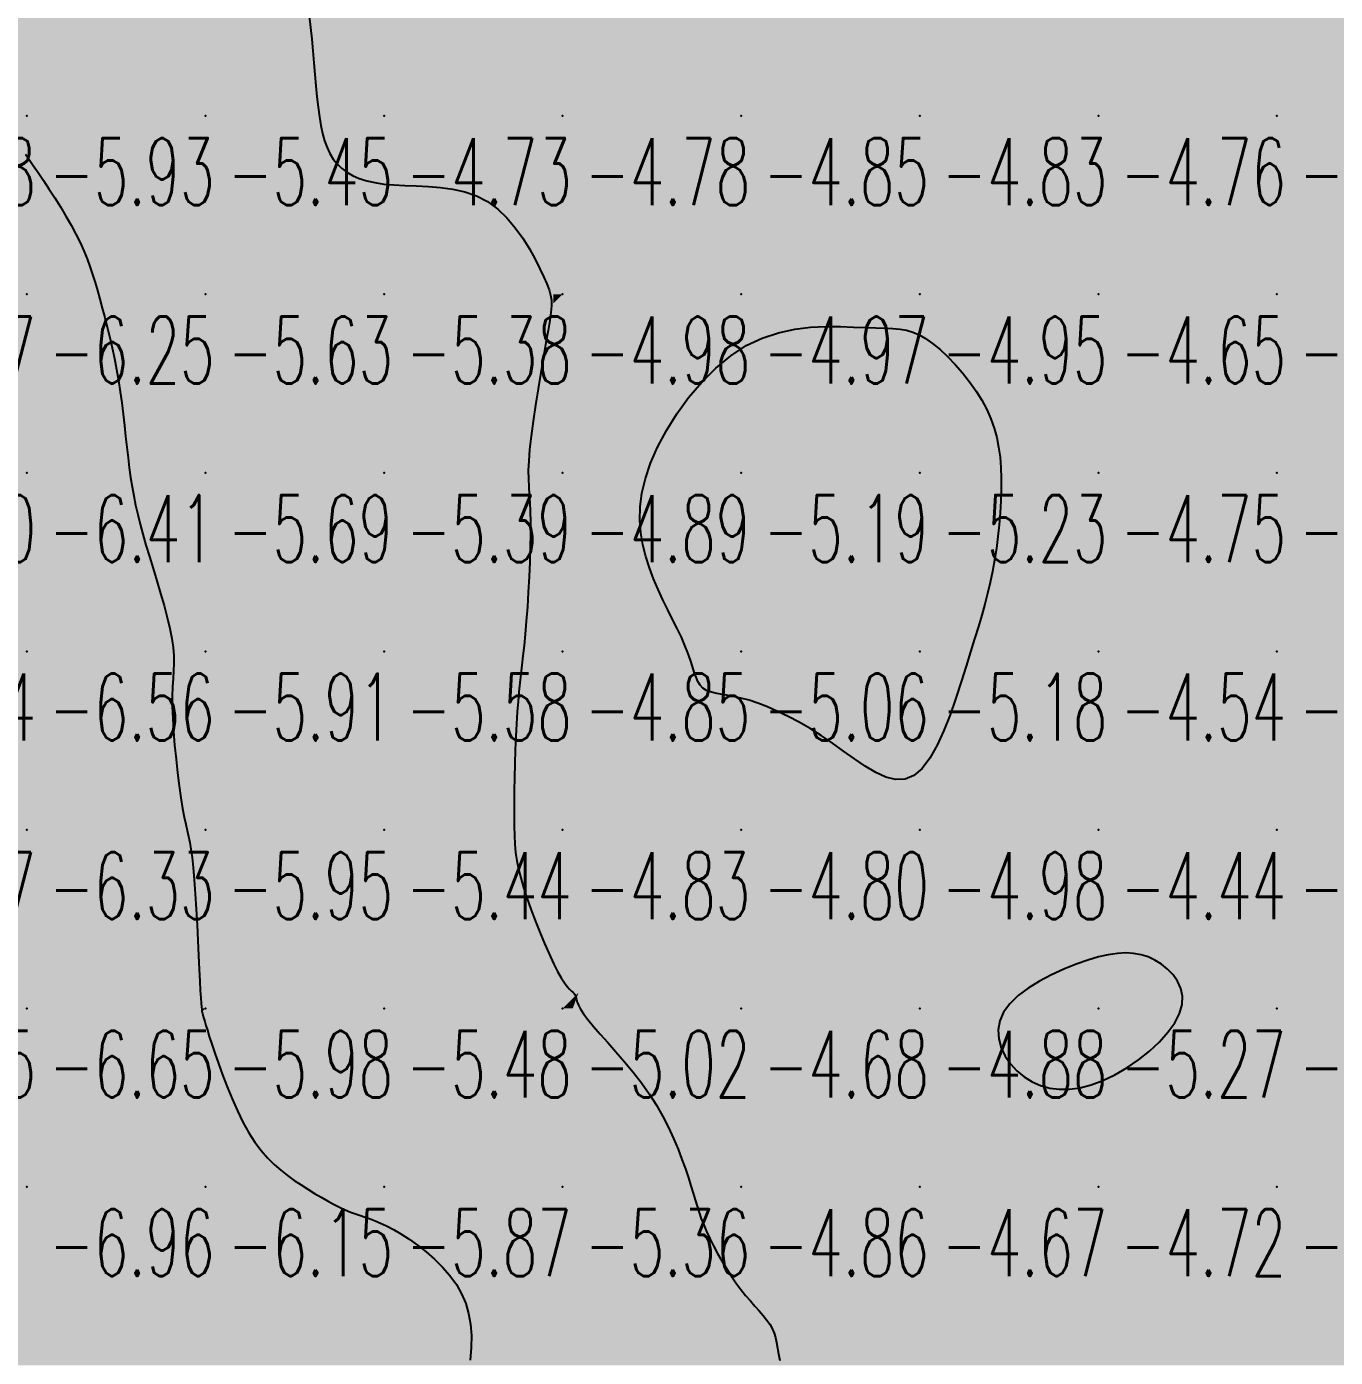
# Model space of a CAD drawing. Header units: millimetres. Extents: x 88261 to 90953, y 390274 to 392322.
# Drawn here: x 90020.2 to 90093.5, y 391637.7 to 391712.2 of the extents above; entities that cross this region are included whole.
import ezdxf
from ezdxf.enums import TextEntityAlignment as Align

# ---------------------------------------------------------------- set-up
doc = ezdxf.new("R2010")
doc.units = ezdxf.units.MM
doc.header["$LTSCALE"] = 25
for name, color, linetype in [('CN_03_00', 7, 'Continuous'), ('CN_04_00', 242, 'Continuous'), ('COTEAlt', 7, 'Continuous'), ('TN_COLORIAGE', 7, 'Continuous')]:
    doc.layers.add(name, color=color, linetype=linetype)
doc.styles.add('Simplex 1.0', font='Simplex.shx', dxfattribs={"width": 0.99, "height": 2.5})
doc.styles.get("Standard").update_dxf_attribs({"font": 'times.ttf'})

# ---------------------------------------------------------------- blocks, each defined once
blk = doc.blocks.new('COTE')
at = {"color": 0}
blk.add_point((0, 0), dxfattribs=at)
at = {"layer": 'COTEAlt'}
blk.add_attdef('ALT', text='', height=3.75, dxfattribs=at).set_placement((1.25, -1.25), align=Align.TOP_LEFT)

msp = doc.modelspace()

# ---------------------------------------------------------------- linework, layer by layer
at = {"layer": 'CN_03_00', "elevation": -6, "flags": 128}
msp.add_lwpolyline([(90020.162, 391705.094), (90020.37, 391704.796), (90020.608, 391704.451), (90020.878, 391704.055), (90021.173, 391703.616), (90021.484, 391703.143), (90021.804, 391702.646), (90022.123, 391702.134), (90022.434, 391701.618), (90022.727, 391701.107), (90022.994, 391700.61), (90023.23, 391700.135), (90023.436, 391699.678), (90023.617, 391699.233), (90023.779, 391698.794), (90023.926, 391698.354), (90024.064, 391697.907), (90024.196, 391697.447), (90024.329, 391696.968), (90024.465, 391696.465), (90024.605, 391695.939), (90024.744, 391695.392), (90024.883, 391694.825), (90025.017, 391694.242), (90025.145, 391693.645), (90025.264, 391693.034), (90025.374, 391692.414), (90025.471, 391691.785), (90025.557, 391691.153), (90025.635, 391690.522), (90025.707, 391689.895), (90025.775, 391689.277), (90025.842, 391688.672), (90025.91, 391688.086), (90025.981, 391687.521), (90026.057, 391686.981), (90026.14, 391686.458), (90026.233, 391685.944), (90026.338, 391685.43), (90026.457, 391684.907), (90026.591, 391684.365), (90026.743, 391683.797), (90026.916, 391683.193), (90027.108, 391682.548), (90027.315, 391681.872), (90027.527, 391681.18), (90027.735, 391680.484), (90027.932, 391679.8), (90028.109, 391679.141), (90028.257, 391678.522), (90028.368, 391677.955), (90028.436, 391677.45), (90028.468, 391676.993), (90028.472, 391676.563), (90028.458, 391676.142), (90028.433, 391675.71), (90028.408, 391675.246), (90028.39, 391674.733), (90028.39, 391674.149), (90028.413, 391673.484), (90028.458, 391672.754), (90028.521, 391671.985), (90028.598, 391671.202), (90028.686, 391670.431), (90028.779, 391669.697), (90028.875, 391669.024), (90028.969, 391668.439), (90029.058, 391667.957), (90029.142, 391667.556), (90029.221, 391667.206), (90029.295, 391666.876), (90029.366, 391666.534), (90029.433, 391666.149), (90029.497, 391665.691), (90029.557, 391665.129), (90029.616, 391664.442), (90029.672, 391663.654), (90029.725, 391662.801), (90029.774, 391661.916), (90029.82, 391661.036), (90029.862, 391660.194), (90029.899, 391659.425), (90029.932, 391658.765), (90029.96, 391658.239), (90029.983, 391657.836), (90030.004, 391657.538), (90030.022, 391657.326), (90030.038, 391657.18), (90030.053, 391657.081), (90030.068, 391657.01), (90030.084, 391656.948), (90030.102, 391656.877), (90030.125, 391656.785), (90030.158, 391656.663), (90030.205, 391656.5), (90030.268, 391656.287), (90030.353, 391656.013), (90030.463, 391655.668), (90030.602, 391655.242), (90030.774, 391654.73), (90030.975, 391654.147), (90031.205, 391653.512), (90031.46, 391652.847), (90031.737, 391652.17), (90032.034, 391651.501), (90032.349, 391650.861), (90032.678, 391650.27), (90033.019, 391649.742), (90033.37, 391649.275), (90033.73, 391648.862), (90034.097, 391648.495), (90034.469, 391648.168), (90034.845, 391647.872), (90035.223, 391647.602), (90035.601, 391647.348), (90035.978, 391647.107), (90036.352, 391646.877), (90036.719, 391646.66), (90037.078, 391646.458), (90037.425, 391646.273), (90037.759, 391646.105), (90038.078, 391645.957), (90038.377, 391645.829), (90038.658, 391645.722), (90038.926, 391645.628), (90039.191, 391645.539), (90039.462, 391645.446), (90039.746, 391645.339), (90040.053, 391645.209), (90040.391, 391645.049), (90040.769, 391644.848), (90041.192, 391644.6), (90041.649, 391644.307), (90042.126, 391643.971), (90042.609, 391643.596), (90043.081, 391643.185), (90043.53, 391642.743), (90043.941, 391642.271), (90044.298, 391641.775), (90044.591, 391641.255), (90044.819, 391640.711), (90044.985, 391640.14), (90045.09, 391639.54), (90045.137, 391638.908), (90045.129, 391638.243), (90045.068, 391637.541)], dxfattribs=at)
at = {"layer": 'CN_04_00', "elevation": -5, "flags": 128}
msp.add_lwpolyline([(90036.063, 391712.833), (90036.132, 391712.195), (90036.196, 391711.539), (90036.255, 391710.874), (90036.313, 391710.207), (90036.37, 391709.55), (90036.429, 391708.91), (90036.49, 391708.297), (90036.556, 391707.72), (90036.629, 391707.186), (90036.711, 391706.695), (90036.807, 391706.245), (90036.92, 391705.835), (90037.054, 391705.461), (90037.213, 391705.123), (90037.399, 391704.818), (90037.617, 391704.544), (90037.87, 391704.299), (90038.16, 391704.084), (90038.49, 391703.896), (90038.861, 391703.736), (90039.276, 391703.604), (90039.736, 391703.498), (90040.244, 391703.418), (90040.802, 391703.364), (90041.409, 391703.332), (90042.055, 391703.309), (90042.728, 391703.278), (90043.414, 391703.223), (90044.102, 391703.127), (90044.778, 391702.974), (90045.43, 391702.748), (90046.044, 391702.433), (90046.611, 391702.018), (90047.129, 391701.521), (90047.596, 391700.967), (90048.015, 391700.381), (90048.384, 391699.788), (90048.703, 391699.211), (90048.974, 391698.675), (90049.195, 391698.206), (90049.367, 391697.818), (90049.494, 391697.491), (90049.576, 391697.198), (90049.618, 391696.909), (90049.622, 391696.596), (90049.591, 391696.229), (90049.527, 391695.78), (90049.434, 391695.22), (90049.315, 391694.531), (90049.177, 391693.734), (90049.028, 391692.864), (90048.877, 391691.952), (90048.73, 391691.032), (90048.595, 391690.137), (90048.482, 391689.298), (90048.397, 391688.549), (90048.347, 391687.913), (90048.326, 391687.372), (90048.329, 391686.895), (90048.348, 391686.456), (90048.376, 391686.026), (90048.408, 391685.575), (90048.435, 391685.075), (90048.452, 391684.498), (90048.453, 391683.825), (90048.439, 391683.069), (90048.411, 391682.257), (90048.373, 391681.413), (90048.326, 391680.561), (90048.272, 391679.726), (90048.213, 391678.933), (90048.152, 391678.205), (90048.09, 391677.56), (90048.029, 391676.985), (90047.969, 391676.46), (90047.91, 391675.962), (90047.854, 391675.472), (90047.8, 391674.97), (90047.751, 391674.433), (90047.705, 391673.842), (90047.664, 391673.183), (90047.628, 391672.467), (90047.597, 391671.714), (90047.572, 391670.942), (90047.551, 391670.17), (90047.537, 391669.416), (90047.528, 391668.701), (90047.526, 391668.042), (90047.53, 391667.452), (90047.544, 391666.92), (90047.572, 391666.431), (90047.618, 391665.965), (90047.685, 391665.508), (90047.778, 391665.042), (90047.901, 391664.551), (90048.057, 391664.016), (90048.249, 391663.429), (90048.47, 391662.802), (90048.712, 391662.155), (90048.968, 391661.507), (90049.23, 391660.879), (90049.488, 391660.29), (90049.737, 391659.759), (90049.967, 391659.306), (90050.171, 391658.946), (90050.351, 391658.67), (90050.505, 391658.464), (90050.636, 391658.314), (90050.745, 391658.208), (90050.831, 391658.13), (90050.896, 391658.068), (90050.941, 391658.008), (90050.969, 391657.937), (90050.99, 391657.848), (90051.016, 391657.735), (90051.061, 391657.593), (90051.135, 391657.415), (90051.251, 391657.195), (90051.423, 391656.928), (90051.661, 391656.607), (90051.973, 391656.229), (90052.35, 391655.798), (90052.776, 391655.32), (90053.234, 391654.801), (90053.711, 391654.248), (90054.191, 391653.667), (90054.658, 391653.064), (90055.097, 391652.445), (90055.496, 391651.816), (90055.855, 391651.185), (90056.175, 391650.559), (90056.46, 391649.944), (90056.711, 391649.349), (90056.931, 391648.781), (90057.123, 391648.246), (90057.289, 391647.751), (90057.432, 391647.302), (90057.557, 391646.892), (90057.672, 391646.511), (90057.782, 391646.152), (90057.894, 391645.803), (90058.015, 391645.457), (90058.15, 391645.104), (90058.306, 391644.735), (90058.489, 391644.344), (90058.695, 391643.934), (90058.922, 391643.514), (90059.165, 391643.09), (90059.421, 391642.67), (90059.686, 391642.259), (90059.956, 391641.867), (90060.228, 391641.499), (90060.498, 391641.161), (90060.763, 391640.85), (90061.016, 391640.562), (90061.256, 391640.292), (90061.476, 391640.036), (90061.673, 391639.788), (90061.844, 391639.545), (90061.983, 391639.302), (90062.088, 391639.053), (90062.168, 391638.793), (90062.23, 391638.516), (90062.284, 391638.213), (90062.339, 391637.88), (90062.404, 391637.509)], dxfattribs=at)
for points in [[(90057.955, 391675.338), (90057.828, 391675.543), (90057.719, 391675.789), (90057.618, 391676.074), (90057.516, 391676.396), (90057.401, 391676.754), (90057.266, 391677.147), (90057.101, 391677.572), (90056.899, 391678.029), (90056.665, 391678.514), (90056.409, 391679.027), (90056.14, 391679.564), (90055.866, 391680.125), (90055.597, 391680.707), (90055.34, 391681.307), (90055.106, 391681.924), (90054.902, 391682.558), (90054.739, 391683.21), (90054.627, 391683.886), (90054.576, 391684.59), (90054.594, 391685.327), (90054.693, 391686.101), (90054.882, 391686.916), (90055.171, 391687.777), (90055.566, 391688.684), (90056.061, 391689.617), (90056.644, 391690.55), (90057.306, 391691.46), (90058.036, 391692.321), (90058.824, 391693.109), (90059.66, 391693.798), (90060.532, 391694.365), (90061.43, 391694.791), (90062.34, 391695.09), (90063.247, 391695.283), (90064.136, 391695.39), (90064.992, 391695.432), (90065.8, 391695.429), (90066.546, 391695.402), (90067.215, 391695.372), (90067.796, 391695.353), (90068.301, 391695.341), (90068.744, 391695.323), (90069.141, 391695.289), (90069.508, 391695.228), (90069.859, 391695.127), (90070.21, 391694.977), (90070.577, 391694.766), (90070.97, 391694.486), (90071.384, 391694.143), (90071.808, 391693.747), (90072.232, 391693.307), (90072.646, 391692.833), (90073.04, 391692.334), (90073.404, 391691.821), (90073.727, 391691.302), (90074.001, 391690.785), (90074.229, 391690.267), (90074.413, 391689.746), (90074.557, 391689.217), (90074.666, 391688.676), (90074.742, 391688.12), (90074.79, 391687.543), (90074.812, 391686.943), (90074.813, 391686.316), (90074.794, 391685.668), (90074.755, 391685.006), (90074.699, 391684.335), (90074.626, 391683.664), (90074.538, 391682.997), (90074.436, 391682.342), (90074.32, 391681.706), (90074.192, 391681.091), (90074.05, 391680.488), (90073.893, 391679.885), (90073.721, 391679.268), (90073.531, 391678.623), (90073.321, 391677.939), (90073.092, 391677.203), (90072.841, 391676.4), (90072.567, 391675.527), (90072.268, 391674.612), (90071.945, 391673.691), (90071.595, 391672.801), (90071.219, 391671.978), (90070.814, 391671.259), (90070.38, 391670.68), (90069.915, 391670.277), (90069.421, 391670.076), (90068.898, 391670.058), (90068.35, 391670.192), (90067.781, 391670.449), (90067.194, 391670.798), (90066.592, 391671.209), (90065.978, 391671.652), (90065.356, 391672.097), (90064.73, 391672.518), (90064.104, 391672.909), (90063.485, 391673.267), (90062.878, 391673.591), (90062.289, 391673.878), (90061.723, 391674.127), (90061.188, 391674.335), (90060.687, 391674.501), (90060.227, 391674.625), (90059.807, 391674.716), (90059.427, 391674.784), (90059.087, 391674.841), (90058.785, 391674.897), (90058.522, 391674.964), (90058.296, 391675.053), (90058.108, 391675.175), (90057.955, 391675.338)], [(90076.538, 391653.125), (90077.015, 391652.916), (90077.524, 391652.777), (90078.063, 391652.708), (90078.632, 391652.714), (90079.228, 391652.796), (90079.85, 391652.957), (90080.497, 391653.198), (90081.165, 391653.52), (90081.835, 391653.912), (90082.488, 391654.36), (90083.105, 391654.85), (90083.665, 391655.369), (90084.147, 391655.902), (90084.532, 391656.436), (90084.8, 391656.958), (90084.937, 391657.455), (90084.953, 391657.923), (90084.863, 391658.358), (90084.685, 391658.758), (90084.435, 391659.119), (90084.129, 391659.439), (90083.783, 391659.714), (90083.413, 391659.941), (90083.032, 391660.119), (90082.638, 391660.246), (90082.225, 391660.322), (90081.785, 391660.347), (90081.315, 391660.322), (90080.806, 391660.246), (90080.254, 391660.12), (90079.651, 391659.942), (90078.998, 391659.715), (90078.314, 391659.441), (90077.623, 391659.124), (90076.951, 391658.767), (90076.322, 391658.375), (90075.761, 391657.952), (90075.293, 391657.501), (90074.943, 391657.026), (90074.729, 391656.532), (90074.645, 391656.029), (90074.676, 391655.526), (90074.809, 391655.036), (90075.031, 391654.567), (90075.328, 391654.132), (90075.687, 391653.739), (90076.094, 391653.401), (90076.538, 391653.125)]]:
    msp.add_lwpolyline(points, close=True, dxfattribs=at)
at = {"layer": 'TN_COLORIAGE', "color": 141}
for points in [[(90018.67, 391707.239, -5.682), (90015.68, 391712.671, -5.682), (90020.249, 391707.239, -5.682), (90020.249, 391717.239, -5.682)], [(90020.249, 391717.239, -5.326), (90020.249, 391707.239, -5.326), (90030.249, 391717.239, -5.326)], [(90020.249, 391707.239, -5.326), (90030.249, 391707.239, -5.326), (90030.249, 391717.239, -5.326)], [(90030.249, 391707.239, -5), (90036.139, 391713.13, -5), (90030.249, 391717.239, -5), (90035.336, 391717.239, -5)], [(90036.139, 391713.13, -5.452), (90036.489, 391707.239, -5.452), (90030.249, 391707.239, -5.452)], [(90018.67, 391707.239, -5.929), (90019.293, 391706.284, -5.929), (90020.249, 391707.239, -5.929)], [(90020.249, 391705.017, -5.929), (90019.293, 391706.284, -5.929), (90020.249, 391707.239, -5.929)], [(90020.249, 391705.017, -5.452), (90023.361, 391700.351, -5.452), (90020.249, 391707.239, -5.452), (90030.249, 391707.239, -5.452)], [(90024.276, 391697.239, -5.452), (90023.361, 391700.351, -5.452), (90030.249, 391697.239, -5.452), (90030.249, 391707.239, -5.452)], [(90030.249, 391697.239, -5), (90037.241, 391704.231, -5), (90030.249, 391707.239, -5), (90036.489, 391707.239, -5)], [(90030.249, 391697.239, -5), (90037.241, 391704.231, -5), (90040.249, 391697.239, -5), (90040.249, 391703.097, -5)], [(90040.249, 391703.097, -5.385), (90046.574, 391703.565, -5.385), (90040.249, 391697.239, -5.385)], [(90046.574, 391703.565, -5.385), (90049.719, 391697.239, -5.385), (90040.249, 391697.239, -5.385)], [(90024.276, 391697.239, -5.632), (90025.51, 391692.501, -5.632), (90030.249, 391697.239, -5.632)], [(90025.924, 391687.239, -5.632), (90025.51, 391692.501, -5.632), (90030.249, 391687.239, -5.632), (90030.249, 391697.239, -5.632)], [(90030.249, 391697.239, -5.385), (90030.249, 391687.239, -5.385), (90040.249, 391697.239, -5.385)], [(90030.249, 391687.239, -5.385), (90040.249, 391687.239, -5.385), (90040.249, 391697.239, -5.385)], [(90040.249, 391687.239, -5), (90049.72, 391696.711, -5), (90040.249, 391697.239, -5), (90049.719, 391697.239, -5)], [(90048.007, 391687.239, -5.386), (90049.72, 391696.711, -5.386), (90040.249, 391687.239, -5.386)], [(90054, 391687.239, -5.186), (90060.249, 391695.94, -5.186), (90060.249, 391687.239, -5.186)], [(90068.198, 391695.188, -5.186), (90060.249, 391695.94, -5.186), (90060.249, 391687.239, -5.186)], [(90070.249, 391687.239, -5), (90070.249, 391695.537, -5), (90060.249, 391687.239, -5), (90068.198, 391695.188, -5)], [(90074.268, 391691.259, -5.233), (90070.249, 391695.537, -5.233), (90070.249, 391687.239, -5.233)], [(90074.268, 391691.259, -5.233), (90075.039, 391687.239, -5.233), (90070.249, 391687.239, -5.233)], [(90025.924, 391687.239, -5.689), (90026.679, 391683.67, -5.689), (90030.249, 391687.239, -5.689)], [(90028.854, 391677.239, -5.689), (90026.679, 391683.67, -5.689), (90030.249, 391677.239, -5.689), (90030.249, 391687.239, -5.689)], [(90030.249, 391687.239, -5.386), (90030.249, 391677.239, -5.386), (90040.249, 391687.239, -5.386)], [(90030.249, 391677.239, -5.386), (90040.249, 391677.239, -5.386), (90040.249, 391687.239, -5.386)], [(90040.249, 391677.239, -5), (90048.637, 391685.628, -5), (90040.249, 391687.239, -5), (90048.007, 391687.239, -5)], [(90054.776, 391681.767, -5.186), (90054, 391687.239, -5.186), (90060.249, 391687.239, -5.186)], [(90060.249, 391687.239, -5), (90054.776, 391681.767, -5), (90060.249, 391677.239, -5), (90057.528, 391677.239, -5)], [(90060.249, 391687.239, -5.233), (90060.249, 391677.239, -5.233), (90070.249, 391687.239, -5.233)], [(90060.249, 391677.239, -5.233), (90070.249, 391677.239, -5.233), (90070.249, 391687.239, -5.233)], [(90070.249, 391687.239, -5), (90075.039, 391687.239, -5), (90070.249, 391677.239, -5), (90074.448, 391681.439, -5)], [(90048.155, 391677.239, -5.58), (90048.637, 391685.628, -5.58), (90040.249, 391677.239, -5.58)], [(90073.087, 391677.239, -5.184), (90074.448, 391681.439, -5.184), (90070.249, 391677.239, -5.184)], [(90028.114, 391675.104, -5.909), (90028.854, 391677.239, -5.909), (90030.249, 391677.239, -5.909)], [(90029.029, 391667.239, -5.909), (90028.114, 391675.104, -5.909), (90030.249, 391667.239, -5.909), (90030.249, 391677.239, -5.909)], [(90030.249, 391667.239, -5.58), (90040.249, 391667.239, -5.58), (90040.249, 391677.239, -5.58)], [(90030.249, 391677.239, -5.58), (90030.249, 391667.239, -5.58), (90040.249, 391677.239, -5.58)], [(90040.249, 391677.239, -5), (90048.155, 391677.239, -5), (90040.249, 391667.239, -5), (90047.653, 391674.644, -5)], [(90057.718, 391674.708, -5.057), (90057.528, 391677.239, -5.057), (90060.249, 391677.239, -5.057)], [(90060.249, 391674.975, -5.057), (90057.718, 391674.708, -5.057), (90060.249, 391677.239, -5.057)], [(90070.249, 391677.239, -5), (90065.41, 391672.401, -5), (90060.249, 391677.239, -5), (90060.249, 391674.975, -5)], [(90065.41, 391672.401, -5.184), (90070.249, 391668.005, -5.184), (90070.249, 391677.239, -5.184)], [(90073.087, 391677.239, -5.184), (90070.249, 391668.005, -5.184), (90070.249, 391677.239, -5.184)], [(90047.461, 391667.239, -5.438), (90047.653, 391674.644, -5.438), (90040.249, 391667.239, -5.438)], [(90029.029, 391667.239, -5.954), (90029.583, 391666.573, -5.954), (90030.249, 391667.239, -5.954)], [(90029.985, 391657.239, -5.954), (90029.583, 391666.573, -5.954), (90030.249, 391657.239, -5.954), (90030.249, 391667.239, -5.954)], [(90030.249, 391657.239, -5.438), (90040.249, 391657.239, -5.438), (90040.249, 391667.239, -5.438)], [(90030.249, 391667.239, -5.438), (90030.249, 391657.239, -5.438), (90040.249, 391667.239, -5.438)], [(90040.249, 391657.239, -5), (90047.658, 391664.649, -5), (90040.249, 391667.239, -5), (90047.461, 391667.239, -5)], [(90040.249, 391657.239, -5), (90047.658, 391664.649, -5), (90050.249, 391657.239, -5), (90050.249, 391658.263, -5)], [(90080.249, 391660.483, -5.269), (90073.421, 391657.239, -5.269), (90080.249, 391657.239, -5.269)], [(90083.491, 391660.481, -5.269), (90080.249, 391660.483, -5.269), (90080.249, 391657.239, -5.269)], [(90083.491, 391660.481, -5.269), (90086.266, 391657.239, -5.269), (90080.249, 391657.239, -5.269)], [(90051.146, 391658.136, -5.019), (90050.249, 391658.263, -5.019), (90050.249, 391657.239, -5.019)], [(90050.815, 391657.239, -5.019), (90051.146, 391658.136, -5.019), (90050.249, 391657.239, -5.019)], [(90029.985, 391657.239, -5.982), (90030.068, 391657.058, -5.982), (90030.249, 391657.239, -5.982)], [(90030.249, 391656.213, -5.982), (90030.068, 391657.058, -5.982), (90030.249, 391657.239, -5.982)], [(90030.249, 391656.213, -5.484), (90032.551, 391649.542, -5.484), (90030.249, 391657.239, -5.484), (90040.249, 391657.239, -5.484)], [(90035.614, 391647.239, -5.484), (90032.551, 391649.542, -5.484), (90040.249, 391647.239, -5.484), (90040.249, 391657.239, -5.484)], [(90040.249, 391657.239, -5.019), (90040.249, 391647.239, -5.019), (90050.249, 391657.239, -5.019)], [(90040.249, 391647.239, -5.019), (90050.249, 391647.239, -5.019), (90050.249, 391657.239, -5.019)], [(90050.249, 391647.239, -5), (90055.557, 391652.547, -5), (90050.249, 391657.239, -5), (90050.815, 391657.239, -5)], [(90075.723, 391652.714, -5.269), (90073.421, 391657.239, -5.269), (90080.249, 391657.239, -5.269)], [(90075.723, 391652.714, -5.269), (90080.249, 391652.309, -5.269), (90080.249, 391657.239, -5.269)], [(90080.249, 391652.309, -5.269), (90086.266, 391657.239, -5.269), (90080.249, 391657.239, -5.269)], [(90055.557, 391652.547, -5.364), (90057.541, 391647.239, -5.364), (90050.249, 391647.239, -5.364)], [(90035.614, 391647.239, -5.867), (90038.6, 391645.591, -5.867), (90040.249, 391647.239, -5.867)], [(90040.249, 391645.372, -5.867), (90038.6, 391645.591, -5.867), (90040.249, 391647.239, -5.867)], [(90040.249, 391645.372, -5.364), (90045.018, 391642.009, -5.364), (90040.249, 391647.239, -5.364), (90050.249, 391647.239, -5.364)], [(90045.469, 391637.239, -5.364), (90045.018, 391642.009, -5.364), (90050.249, 391637.239, -5.364), (90050.249, 391647.239, -5.364)], [(90050.249, 391637.239, -5), (90058.012, 391645.003, -5), (90050.249, 391647.239, -5), (90057.541, 391647.239, -5)], [(90050.249, 391637.239, -5), (90058.012, 391645.003, -5), (90060.249, 391637.239, -5), (90060.249, 391641.16, -5)], [(90062.362, 391639.353, -5.087), (90060.249, 391641.16, -5.087), (90060.249, 391637.239, -5.087)], [(90062.199, 391637.239, -5.087), (90062.362, 391639.353, -5.087), (90060.249, 391637.239, -5.087)]]:
    msp.add_solid(points, dxfattribs=at)
at = {"layer": 'TN_COLORIAGE', "color": 131}
for points in [[(90036.489, 391707.239, -4.685), (90036.139, 391713.13, -4.685), (90040.249, 391707.239, -4.685), (90040.249, 391717.239, -4.685)], [(90040.249, 391717.239, -4.945), (90040.249, 391707.239, -4.945), (90050.249, 391717.239, -4.945)], [(90040.249, 391707.239, -4.945), (90050.249, 391707.239, -4.945), (90050.249, 391717.239, -4.945)], [(90050.249, 391717.239, -4.855), (90050.249, 391707.239, -4.855), (90060.249, 391717.239, -4.855)], [(90050.249, 391707.239, -4.855), (90060.249, 391707.239, -4.855), (90060.249, 391717.239, -4.855)], [(90060.249, 391717.239, -4.815), (90060.249, 391707.239, -4.815), (90070.249, 391717.239, -4.815)], [(90060.249, 391707.239, -4.815), (90070.249, 391707.239, -4.815), (90070.249, 391717.239, -4.815)], [(90070.249, 391717.239, -4.865), (90070.249, 391707.239, -4.865), (90080.249, 391717.239, -4.865)], [(90070.249, 391707.239, -4.865), (90080.249, 391707.239, -4.865), (90080.249, 391717.239, -4.865)], [(90080.249, 391717.239, -4.784), (90080.249, 391707.239, -4.784), (90090.249, 391717.239, -4.784)], [(90080.249, 391707.239, -4.784), (90090.249, 391707.239, -4.784), (90090.249, 391717.239, -4.784)], [(90090.249, 391717.239, -4), (90097.079, 391717.239, -4), (90090.249, 391707.239, -4), (90095.231, 391712.222, -4)], [(90095.231, 391712.222, -4.361), (90099.86, 391707.239, -4.361), (90090.249, 391707.239, -4.361)], [(90036.489, 391707.239, -4.728), (90037.241, 391704.231, -4.728), (90040.249, 391707.239, -4.728)], [(90040.249, 391703.097, -4.728), (90037.241, 391704.231, -4.728), (90040.249, 391707.239, -4.728)], [(90046.574, 391703.565, -4.728), (90040.249, 391703.097, -4.728), (90050.249, 391707.239, -4.728), (90040.249, 391707.239, -4.728)], [(90049.719, 391697.239, -4.777), (90046.574, 391703.565, -4.777), (90050.249, 391697.239, -4.777), (90050.249, 391707.239, -4.777)], [(90050.249, 391707.239, -4.849), (90050.249, 391697.239, -4.849), (90060.249, 391707.239, -4.849)], [(90050.249, 391697.239, -4.849), (90060.249, 391697.239, -4.849), (90060.249, 391707.239, -4.849)], [(90060.249, 391707.239, -4.826), (90060.249, 391697.239, -4.826), (90070.249, 391707.239, -4.826)], [(90060.249, 391697.239, -4.826), (90070.249, 391697.239, -4.826), (90070.249, 391707.239, -4.826)], [(90070.249, 391707.239, -4.759), (90070.249, 391697.239, -4.759), (90080.249, 391707.239, -4.759)], [(90070.249, 391697.239, -4.759), (90080.249, 391697.239, -4.759), (90080.249, 391707.239, -4.759)], [(90080.249, 391707.239, -4.361), (90080.249, 391697.239, -4.361), (90090.249, 391707.239, -4.361)], [(90080.249, 391697.239, -4.361), (90090.249, 391697.239, -4.361), (90090.249, 391707.239, -4.361)], [(90090.249, 391707.239, -4), (90099.86, 391707.239, -4), (90090.249, 391697.239, -4), (90099.853, 391706.844, -4)], [(90090.249, 391697.239, -4), (90099.853, 391706.844, -4), (90100.249, 391697.239, -4), (90100.249, 391705.409, -4)], [(90049.72, 391696.711, -4.889), (90048.007, 391687.239, -4.889), (90050.249, 391697.239, -4.889), (90050.249, 391687.239, -4.889)], [(90049.719, 391697.239, -4.978), (90049.72, 391696.711, -4.978), (90050.249, 391697.239, -4.978)], [(90050.249, 391697.239, -4.972), (90050.249, 391687.239, -4.972), (90060.249, 391697.239, -4.972)], [(90060.249, 391695.94, -4.889), (90054, 391687.239, -4.889), (90060.249, 391697.239, -4.889), (90050.249, 391687.239, -4.889)], [(90060.249, 391695.94, -4.952), (90068.198, 391695.188, -4.952), (90060.249, 391697.239, -4.952), (90070.249, 391697.239, -4.952)], [(90068.198, 391695.188, -4.952), (90070.249, 391695.537, -4.952), (90070.249, 391697.239, -4.952)], [(90070.249, 391695.537, -4.653), (90074.268, 391691.259, -4.653), (90070.249, 391697.239, -4.653), (90080.249, 391697.239, -4.653)], [(90075.039, 391687.239, -4.653), (90074.268, 391691.259, -4.653), (90080.249, 391687.239, -4.653), (90080.249, 391697.239, -4.653)], [(90080.249, 391697.239, -4.355), (90080.249, 391687.239, -4.355), (90090.249, 391697.239, -4.355)], [(90080.249, 391687.239, -4.355), (90090.249, 391687.239, -4.355), (90090.249, 391697.239, -4.355)], [(90090.249, 391697.239, -4.065), (90090.249, 391687.239, -4.065), (90100.249, 391697.239, -4.065)], [(90090.249, 391687.239, -4.065), (90100.249, 391687.239, -4.065), (90100.249, 391697.239, -4.065)], [(90048.007, 391687.239, -4.889), (90048.637, 391685.628, -4.889), (90050.249, 391687.239, -4.889)], [(90048.637, 391685.628, -4.846), (90048.155, 391677.239, -4.846), (90050.249, 391687.239, -4.846), (90050.249, 391677.239, -4.846)], [(90054, 391687.239, -4.846), (90054.776, 391681.767, -4.846), (90050.249, 391687.239, -4.846), (90050.249, 391677.239, -4.846)], [(90074.448, 391681.439, -4.536), (90073.087, 391677.239, -4.536), (90080.249, 391687.239, -4.536), (90080.249, 391677.239, -4.536)], [(90074.448, 391681.439, -4.746), (90075.039, 391687.239, -4.746), (90080.249, 391687.239, -4.746)], [(90080.249, 391687.239, -4.428), (90080.249, 391677.239, -4.428), (90090.249, 391687.239, -4.428)], [(90080.249, 391677.239, -4.428), (90090.249, 391677.239, -4.428), (90090.249, 391687.239, -4.428)], [(90090.249, 391677.239, -4.046), (90100.249, 391677.239, -4.046), (90100.249, 391687.239, -4.046)], [(90090.249, 391687.239, -4.046), (90090.249, 391677.239, -4.046), (90100.249, 391687.239, -4.046)], [(90057.528, 391677.239, -4.846), (90054.776, 391681.767, -4.846), (90050.249, 391677.239, -4.846)], [(90047.653, 391674.644, -4.831), (90047.461, 391667.239, -4.831), (90050.249, 391677.239, -4.831), (90050.249, 391667.239, -4.831)], [(90047.653, 391674.644, -4.846), (90048.155, 391677.239, -4.846), (90050.249, 391677.239, -4.846)], [(90057.528, 391677.239, -4.831), (90057.718, 391674.708, -4.831), (90050.249, 391677.239, -4.831), (90050.249, 391667.239, -4.831)], [(90070.249, 391667.239, -4.536), (90080.249, 391667.239, -4.536), (90080.249, 391677.239, -4.536)], [(90070.249, 391668.005, -4.536), (90073.087, 391677.239, -4.536), (90070.249, 391667.239, -4.536), (90080.249, 391677.239, -4.536)], [(90080.249, 391667.239, -4.338), (90090.249, 391667.239, -4.338), (90090.249, 391677.239, -4.338)], [(90080.249, 391677.239, -4.338), (90080.249, 391667.239, -4.338), (90090.249, 391677.239, -4.338)], [(90090.249, 391667.239, -4.145), (90100.249, 391667.239, -4.145), (90100.249, 391677.239, -4.145)], [(90090.249, 391677.239, -4.145), (90090.249, 391667.239, -4.145), (90100.249, 391677.239, -4.145)], [(90057.718, 391674.708, -4.804), (90060.249, 391674.975, -4.804), (90050.249, 391667.239, -4.804), (90060.249, 391667.239, -4.804)], [(90060.249, 391674.975, -4.804), (90065.41, 391672.401, -4.804), (90060.249, 391667.239, -4.804)], [(90070.249, 391668.005, -4.804), (90065.41, 391672.401, -4.804), (90070.249, 391667.239, -4.804), (90060.249, 391667.239, -4.804)], [(90047.461, 391667.239, -4.831), (90047.658, 391664.649, -4.831), (90050.249, 391667.239, -4.831)], [(90050.249, 391658.263, -4.831), (90047.658, 391664.649, -4.831), (90050.249, 391667.239, -4.831)], [(90050.249, 391658.263, -4.804), (90051.146, 391658.136, -4.804), (90050.249, 391667.239, -4.804), (90060.249, 391667.239, -4.804)], [(90051.146, 391658.136, -4.678), (90050.815, 391657.239, -4.678), (90060.249, 391667.239, -4.678), (90060.249, 391657.239, -4.678)], [(90060.249, 391657.239, -4.985), (90070.249, 391657.239, -4.985), (90070.249, 391667.239, -4.985)], [(90060.249, 391667.239, -4.985), (90060.249, 391657.239, -4.985), (90070.249, 391667.239, -4.985)], [(90073.421, 391657.239, -4.44), (90080.249, 391660.483, -4.44), (90070.249, 391657.239, -4.44), (90080.249, 391667.239, -4.44)], [(90070.249, 391667.239, -4.44), (90070.249, 391657.239, -4.44), (90080.249, 391667.239, -4.44)], [(90080.249, 391660.483, -4.44), (90083.491, 391660.481, -4.44), (90080.249, 391667.239, -4.44), (90090.249, 391667.239, -4.44)], [(90086.266, 391657.239, -4.44), (90083.491, 391660.481, -4.44), (90090.249, 391657.239, -4.44), (90090.249, 391667.239, -4.44)], [(90090.249, 391667.239, -4.205), (90090.249, 391657.239, -4.205), (90100.249, 391667.239, -4.205)], [(90090.249, 391657.239, -4.205), (90100.249, 391657.239, -4.205), (90100.249, 391667.239, -4.205)], [(90050.815, 391657.239, -4.678), (90055.557, 391652.547, -4.678), (90060.249, 391657.239, -4.678)], [(90057.541, 391647.239, -4.678), (90055.557, 391652.547, -4.678), (90060.249, 391647.239, -4.678), (90060.249, 391657.239, -4.678)], [(90060.249, 391657.239, -4.875), (90060.249, 391647.239, -4.875), (90070.249, 391657.239, -4.875)], [(90060.249, 391647.239, -4.875), (90070.249, 391647.239, -4.875), (90070.249, 391657.239, -4.875)], [(90073.421, 391657.239, -4.675), (90075.723, 391652.714, -4.675), (90070.249, 391657.239, -4.675), (90070.249, 391647.239, -4.675)], [(90080.249, 391647.239, -4.822), (90090.249, 391647.239, -4.822), (90090.249, 391657.239, -4.822)], [(90086.266, 391657.239, -4.724), (90080.249, 391652.309, -4.724), (90090.249, 391657.239, -4.724), (90080.249, 391647.239, -4.724)], [(90090.249, 391647.239, -4.279), (90100.249, 391647.239, -4.279), (90100.249, 391657.239, -4.279)], [(90090.249, 391657.239, -4.279), (90090.249, 391647.239, -4.279), (90100.249, 391657.239, -4.279)], [(90080.249, 391652.309, -4.675), (90075.723, 391652.714, -4.675), (90080.249, 391647.239, -4.675), (90070.249, 391647.239, -4.675)], [(90057.541, 391647.239, -4.865), (90058.012, 391645.003, -4.865), (90060.249, 391647.239, -4.865)], [(90060.249, 391641.16, -4.865), (90058.012, 391645.003, -4.865), (90060.249, 391647.239, -4.865)], [(90060.249, 391641.16, -4.675), (90062.362, 391639.353, -4.675), (90060.249, 391647.239, -4.675), (90070.249, 391647.239, -4.675)], [(90062.362, 391639.353, -4.64), (90062.199, 391637.239, -4.64), (90070.249, 391647.239, -4.64), (90070.249, 391637.239, -4.64)], [(90070.249, 391637.239, -4.724), (90080.249, 391637.239, -4.724), (90080.249, 391647.239, -4.724)], [(90070.249, 391647.239, -4.724), (90070.249, 391637.239, -4.724), (90080.249, 391647.239, -4.724)], [(90080.249, 391647.239, -4.686), (90080.249, 391637.239, -4.686), (90090.249, 391647.239, -4.686)], [(90080.249, 391637.239, -4.686), (90090.249, 391637.239, -4.686), (90090.249, 391647.239, -4.686)], [(90090.249, 391647.239, -4.353), (90090.249, 391637.239, -4.353), (90100.249, 391647.239, -4.353)], [(90090.249, 391637.239, -4.353), (90100.249, 391637.239, -4.353), (90100.249, 391647.239, -4.353)]]:
    msp.add_solid(points, dxfattribs=at)
at = {"layer": 'TN_COLORIAGE', "color": 151}
for points in [[(90010.249, 391697.239, -6), (90019.293, 391706.284, -6), (90020.249, 391697.239, -6), (90020.249, 391705.017, -6)], [(90023.361, 391700.351, -6.248), (90020.249, 391705.017, -6.248), (90020.249, 391697.239, -6.248)], [(90023.361, 391700.351, -6.248), (90024.276, 391697.239, -6.248), (90020.249, 391697.239, -6.248)], [(90010.249, 391697.239, -6.248), (90010.249, 391687.239, -6.248), (90020.249, 391697.239, -6.248)], [(90010.249, 391687.239, -6.248), (90020.249, 391687.239, -6.248), (90020.249, 391697.239, -6.248)], [(90020.249, 391687.239, -6), (90025.51, 391692.501, -6), (90020.249, 391697.239, -6), (90024.276, 391697.239, -6)], [(90025.51, 391692.501, -6.408), (90025.924, 391687.239, -6.408), (90020.249, 391687.239, -6.408)], [(90010.249, 391687.239, -6.408), (90010.249, 391677.239, -6.408), (90020.249, 391687.239, -6.408)], [(90010.249, 391677.239, -6.408), (90020.249, 391677.239, -6.408), (90020.249, 391687.239, -6.408)], [(90020.249, 391677.239, -6), (90026.679, 391683.67, -6), (90020.249, 391687.239, -6), (90025.924, 391687.239, -6)], [(90026.679, 391683.67, -6.56), (90028.854, 391677.239, -6.56), (90020.249, 391677.239, -6.56)], [(90010.249, 391670.141, -6.56), (90011.538, 391668.529, -6.56), (90010.249, 391677.239, -6.56), (90020.249, 391677.239, -6.56)], [(90011.538, 391668.529, -6.335), (90011.14, 391667.239, -6.335), (90020.249, 391677.239, -6.335), (90020.249, 391667.239, -6.335)], [(90020.249, 391677.239, -6), (90028.854, 391677.239, -6), (90020.249, 391667.239, -6), (90028.114, 391675.104, -6)], [(90028.114, 391675.104, -6.335), (90029.029, 391667.239, -6.335), (90020.249, 391667.239, -6.335)], [(90011.14, 391667.239, -6.335), (90012.104, 391659.095, -6.335), (90020.249, 391667.239, -6.335)], [(90013.278, 391657.239, -6.335), (90012.104, 391659.095, -6.335), (90020.249, 391657.239, -6.335), (90020.249, 391667.239, -6.335)], [(90020.249, 391657.239, -6), (90029.583, 391666.573, -6), (90020.249, 391667.239, -6), (90029.029, 391667.239, -6)], [(90029.583, 391666.573, -6.651), (90029.985, 391657.239, -6.651), (90020.249, 391657.239, -6.651)], [(90013.278, 391657.239, -6.651), (90014.974, 391651.965, -6.651), (90020.249, 391657.239, -6.651)], [(90019.04, 391647.239, -6.651), (90014.974, 391651.965, -6.651), (90020.249, 391647.239, -6.651), (90020.249, 391657.239, -6.651)], [(90020.249, 391647.239, -6), (90030.068, 391657.058, -6), (90020.249, 391657.239, -6), (90029.985, 391657.239, -6)], [(90020.249, 391647.239, -6), (90030.068, 391657.058, -6), (90030.249, 391647.239, -6), (90030.249, 391656.213, -6)], [(90032.551, 391649.542, -6.154), (90030.249, 391656.213, -6.154), (90030.249, 391647.239, -6.154)], [(90032.551, 391649.542, -6.154), (90035.614, 391647.239, -6.154), (90030.249, 391647.239, -6.154)], [(90019.04, 391647.239, -6.957), (90019.406, 391646.397, -6.957), (90020.249, 391647.239, -6.957)], [(90020.249, 391637.311, -6.957), (90019.406, 391646.397, -6.957), (90020.249, 391647.239, -6.957)], [(90020.249, 391637.311, -6.154), (90020.252, 391637.243, -6.154), (90020.249, 391647.239, -6.154), (90030.249, 391647.239, -6.154)], [(90020.258, 391637.239, -6.154), (90020.252, 391637.243, -6.154), (90030.249, 391637.239, -6.154), (90030.249, 391647.239, -6.154)], [(90030.249, 391637.239, -6), (90038.6, 391645.591, -6), (90030.249, 391647.239, -6), (90035.614, 391647.239, -6)], [(90030.249, 391637.239, -6), (90038.6, 391645.591, -6), (90040.249, 391637.239, -6), (90040.249, 391645.372, -6)], [(90045.018, 391642.009, -6.58), (90040.249, 391645.372, -6.58), (90040.249, 391637.239, -6.58)], [(90045.018, 391642.009, -6.58), (90045.469, 391637.239, -6.58), (90040.249, 391637.239, -6.58)]]:
    msp.add_solid(points, dxfattribs=at)
at = {"layer": 'TN_COLORIAGE', "color": 161}
msp.add_solid([(90010.249, 391637.239, -7), (90019.406, 391646.397, -7), (90020.249, 391637.239, -7), (90020.249, 391637.311, -7)], dxfattribs=at)

# ---------------------------------------------------------------- block references
at = {"layer": 'COTEAlt'}
ref = msp.add_blockref('COTE', (90010.249, 391707.239), dxfattribs=at)
ref.add_attrib('ALT', '-6.38', dxfattribs={"height": 3.75, "style": 'Simplex 1.0', "width": 0.6}).set_placement((90011.499, 391705.989), align=Align.TOP_LEFT)
ref = msp.add_blockref('COTE', (90020.249, 391707.239), dxfattribs=at)
ref.add_attrib('ALT', '-5.93', dxfattribs={"height": 3.75, "style": 'Simplex 1.0', "width": 0.6}).set_placement((90021.499, 391705.989), align=Align.TOP_LEFT)
ref = msp.add_blockref('COTE', (90030.249, 391707.239), dxfattribs=at)
ref.add_attrib('ALT', '-5.45', dxfattribs={"height": 3.75, "style": 'Simplex 1.0', "width": 0.6}).set_placement((90031.499, 391705.989), align=Align.TOP_LEFT)
ref = msp.add_blockref('COTE', (90040.249, 391707.239), dxfattribs=at)
ref.add_attrib('ALT', '-4.73', dxfattribs={"height": 3.75, "style": 'Simplex 1.0', "width": 0.6}).set_placement((90041.499, 391705.989), align=Align.TOP_LEFT)
ref = msp.add_blockref('COTE', (90050.249, 391707.239), dxfattribs=at)
ref.add_attrib('ALT', '-4.78', dxfattribs={"height": 3.75, "style": 'Simplex 1.0', "width": 0.6}).set_placement((90051.499, 391705.989), align=Align.TOP_LEFT)
ref = msp.add_blockref('COTE', (90060.249, 391707.239), dxfattribs=at)
ref.add_attrib('ALT', '-4.85', dxfattribs={"height": 3.75, "style": 'Simplex 1.0', "width": 0.6}).set_placement((90061.499, 391705.989), align=Align.TOP_LEFT)
ref = msp.add_blockref('COTE', (90070.249, 391707.239), dxfattribs=at)
ref.add_attrib('ALT', '-4.83', dxfattribs={"height": 3.75, "style": 'Simplex 1.0', "width": 0.6}).set_placement((90071.499, 391705.989), align=Align.TOP_LEFT)
ref = msp.add_blockref('COTE', (90080.249, 391707.239), dxfattribs=at)
ref.add_attrib('ALT', '-4.76', dxfattribs={"height": 3.75, "style": 'Simplex 1.0', "width": 0.6}).set_placement((90081.499, 391705.989), align=Align.TOP_LEFT)
ref = msp.add_blockref('COTE', (90090.249, 391707.239), dxfattribs=at)
ref.add_attrib('ALT', '-4.36', dxfattribs={"height": 3.75, "style": 'Simplex 1.0', "width": 0.6}).set_placement((90091.499, 391705.989), align=Align.TOP_LEFT)
ref = msp.add_blockref('COTE', (90010.249, 391697.239), dxfattribs=at)
ref.add_attrib('ALT', '-6.67', dxfattribs={"height": 3.75, "style": 'Simplex 1.0', "width": 0.6}).set_placement((90011.499, 391695.989), align=Align.TOP_LEFT)
ref = msp.add_blockref('COTE', (90020.249, 391697.239), dxfattribs=at)
ref.add_attrib('ALT', '-6.25', dxfattribs={"height": 3.75, "style": 'Simplex 1.0', "width": 0.6}).set_placement((90021.499, 391695.989), align=Align.TOP_LEFT)
ref = msp.add_blockref('COTE', (90030.249, 391697.239), dxfattribs=at)
ref.add_attrib('ALT', '-5.63', dxfattribs={"height": 3.75, "style": 'Simplex 1.0', "width": 0.6}).set_placement((90031.499, 391695.989), align=Align.TOP_LEFT)
ref = msp.add_blockref('COTE', (90040.249, 391697.239), dxfattribs=at)
ref.add_attrib('ALT', '-5.38', dxfattribs={"height": 3.75, "style": 'Simplex 1.0', "width": 0.6}).set_placement((90041.499, 391695.989), align=Align.TOP_LEFT)
ref = msp.add_blockref('COTE', (90050.249, 391697.239), dxfattribs=at)
ref.add_attrib('ALT', '-4.98', dxfattribs={"height": 3.75, "style": 'Simplex 1.0', "width": 0.6}).set_placement((90051.499, 391695.989), align=Align.TOP_LEFT)
ref = msp.add_blockref('COTE', (90060.249, 391697.239), dxfattribs=at)
ref.add_attrib('ALT', '-4.97', dxfattribs={"height": 3.75, "style": 'Simplex 1.0', "width": 0.6}).set_placement((90061.499, 391695.989), align=Align.TOP_LEFT)
ref = msp.add_blockref('COTE', (90070.249, 391697.239), dxfattribs=at)
ref.add_attrib('ALT', '-4.95', dxfattribs={"height": 3.75, "style": 'Simplex 1.0', "width": 0.6}).set_placement((90071.499, 391695.989), align=Align.TOP_LEFT)
ref = msp.add_blockref('COTE', (90080.249, 391697.239), dxfattribs=at)
ref.add_attrib('ALT', '-4.65', dxfattribs={"height": 3.75, "style": 'Simplex 1.0', "width": 0.6}).set_placement((90081.499, 391695.989), align=Align.TOP_LEFT)
ref = msp.add_blockref('COTE', (90090.249, 391697.239), dxfattribs=at)
ref.add_attrib('ALT', '-4.36', dxfattribs={"height": 3.75, "style": 'Simplex 1.0', "width": 0.6}).set_placement((90091.499, 391695.989), align=Align.TOP_LEFT)
ref = msp.add_blockref('COTE', (90010.249, 391687.239), dxfattribs=at)
ref.add_attrib('ALT', '-6.80', dxfattribs={"height": 3.75, "style": 'Simplex 1.0', "width": 0.6}).set_placement((90011.499, 391685.989), align=Align.TOP_LEFT)
ref = msp.add_blockref('COTE', (90020.249, 391687.239), dxfattribs=at)
ref.add_attrib('ALT', '-6.41', dxfattribs={"height": 3.75, "style": 'Simplex 1.0', "width": 0.6}).set_placement((90021.499, 391685.989), align=Align.TOP_LEFT)
ref = msp.add_blockref('COTE', (90030.249, 391687.239), dxfattribs=at)
ref.add_attrib('ALT', '-5.69', dxfattribs={"height": 3.75, "style": 'Simplex 1.0', "width": 0.6}).set_placement((90031.499, 391685.989), align=Align.TOP_LEFT)
ref = msp.add_blockref('COTE', (90040.249, 391687.239), dxfattribs=at)
ref.add_attrib('ALT', '-5.39', dxfattribs={"height": 3.75, "style": 'Simplex 1.0', "width": 0.6}).set_placement((90041.499, 391685.989), align=Align.TOP_LEFT)
ref = msp.add_blockref('COTE', (90050.249, 391687.239), dxfattribs=at)
ref.add_attrib('ALT', '-4.89', dxfattribs={"height": 3.75, "style": 'Simplex 1.0', "width": 0.6}).set_placement((90051.499, 391685.989), align=Align.TOP_LEFT)
ref = msp.add_blockref('COTE', (90060.249, 391687.239), dxfattribs=at)
ref.add_attrib('ALT', '-5.19', dxfattribs={"height": 3.75, "style": 'Simplex 1.0', "width": 0.6}).set_placement((90061.499, 391685.989), align=Align.TOP_LEFT)
ref = msp.add_blockref('COTE', (90070.249, 391687.239), dxfattribs=at)
ref.add_attrib('ALT', '-5.23', dxfattribs={"height": 3.75, "style": 'Simplex 1.0', "width": 0.6}).set_placement((90071.499, 391685.989), align=Align.TOP_LEFT)
ref = msp.add_blockref('COTE', (90080.249, 391687.239), dxfattribs=at)
ref.add_attrib('ALT', '-4.75', dxfattribs={"height": 3.75, "style": 'Simplex 1.0', "width": 0.6}).set_placement((90081.499, 391685.989), align=Align.TOP_LEFT)
ref = msp.add_blockref('COTE', (90090.249, 391687.239), dxfattribs=at)
ref.add_attrib('ALT', '-4.43', dxfattribs={"height": 3.75, "style": 'Simplex 1.0', "width": 0.6}).set_placement((90091.499, 391685.989), align=Align.TOP_LEFT)
ref = msp.add_blockref('COTE', (90010.249, 391677.239), dxfattribs=at)
ref.add_attrib('ALT', '-6.84', dxfattribs={"height": 3.75, "style": 'Simplex 1.0', "width": 0.6}).set_placement((90011.499, 391675.989), align=Align.TOP_LEFT)
ref = msp.add_blockref('COTE', (90020.249, 391677.239), dxfattribs=at)
ref.add_attrib('ALT', '-6.56', dxfattribs={"height": 3.75, "style": 'Simplex 1.0', "width": 0.6}).set_placement((90021.499, 391675.989), align=Align.TOP_LEFT)
ref = msp.add_blockref('COTE', (90030.249, 391677.239), dxfattribs=at)
ref.add_attrib('ALT', '-5.91', dxfattribs={"height": 3.75, "style": 'Simplex 1.0', "width": 0.6}).set_placement((90031.499, 391675.989), align=Align.TOP_LEFT)
ref = msp.add_blockref('COTE', (90040.249, 391677.239), dxfattribs=at)
ref.add_attrib('ALT', '-5.58', dxfattribs={"height": 3.75, "style": 'Simplex 1.0', "width": 0.6}).set_placement((90041.499, 391675.989), align=Align.TOP_LEFT)
ref = msp.add_blockref('COTE', (90050.249, 391677.239), dxfattribs=at)
ref.add_attrib('ALT', '-4.85', dxfattribs={"height": 3.75, "style": 'Simplex 1.0', "width": 0.6}).set_placement((90051.499, 391675.989), align=Align.TOP_LEFT)
ref = msp.add_blockref('COTE', (90060.249, 391677.239), dxfattribs=at)
ref.add_attrib('ALT', '-5.06', dxfattribs={"height": 3.75, "style": 'Simplex 1.0', "width": 0.6}).set_placement((90061.499, 391675.989), align=Align.TOP_LEFT)
ref = msp.add_blockref('COTE', (90070.249, 391677.239), dxfattribs=at)
ref.add_attrib('ALT', '-5.18', dxfattribs={"height": 3.75, "style": 'Simplex 1.0', "width": 0.6}).set_placement((90071.499, 391675.989), align=Align.TOP_LEFT)
ref = msp.add_blockref('COTE', (90080.249, 391677.239), dxfattribs=at)
ref.add_attrib('ALT', '-4.54', dxfattribs={"height": 3.75, "style": 'Simplex 1.0', "width": 0.6}).set_placement((90081.499, 391675.989), align=Align.TOP_LEFT)
ref = msp.add_blockref('COTE', (90090.249, 391677.239), dxfattribs=at)
ref.add_attrib('ALT', '-4.34', dxfattribs={"height": 3.75, "style": 'Simplex 1.0', "width": 0.6}).set_placement((90091.499, 391675.989), align=Align.TOP_LEFT)
ref = msp.add_blockref('COTE', (90010.249, 391667.239), dxfattribs=at)
ref.add_attrib('ALT', '-7.07', dxfattribs={"height": 3.75, "style": 'Simplex 1.0', "width": 0.6}).set_placement((90011.499, 391665.989), align=Align.TOP_LEFT)
ref = msp.add_blockref('COTE', (90020.249, 391667.239), dxfattribs=at)
ref.add_attrib('ALT', '-6.33', dxfattribs={"height": 3.75, "style": 'Simplex 1.0', "width": 0.6}).set_placement((90021.499, 391665.989), align=Align.TOP_LEFT)
ref = msp.add_blockref('COTE', (90030.249, 391667.239), dxfattribs=at)
ref.add_attrib('ALT', '-5.95', dxfattribs={"height": 3.75, "style": 'Simplex 1.0', "width": 0.6}).set_placement((90031.499, 391665.989), align=Align.TOP_LEFT)
ref = msp.add_blockref('COTE', (90040.249, 391667.239), dxfattribs=at)
ref.add_attrib('ALT', '-5.44', dxfattribs={"height": 3.75, "style": 'Simplex 1.0', "width": 0.6}).set_placement((90041.499, 391665.989), align=Align.TOP_LEFT)
ref = msp.add_blockref('COTE', (90050.249, 391667.239), dxfattribs=at)
ref.add_attrib('ALT', '-4.83', dxfattribs={"height": 3.75, "style": 'Simplex 1.0', "width": 0.6}).set_placement((90051.499, 391665.989), align=Align.TOP_LEFT)
ref = msp.add_blockref('COTE', (90060.249, 391667.239), dxfattribs=at)
ref.add_attrib('ALT', '-4.80', dxfattribs={"height": 3.75, "style": 'Simplex 1.0', "width": 0.6}).set_placement((90061.499, 391665.989), align=Align.TOP_LEFT)
ref = msp.add_blockref('COTE', (90070.249, 391667.239), dxfattribs=at)
ref.add_attrib('ALT', '-4.98', dxfattribs={"height": 3.75, "style": 'Simplex 1.0', "width": 0.6}).set_placement((90071.499, 391665.989), align=Align.TOP_LEFT)
ref = msp.add_blockref('COTE', (90080.249, 391667.239), dxfattribs=at)
ref.add_attrib('ALT', '-4.44', dxfattribs={"height": 3.75, "style": 'Simplex 1.0', "width": 0.6}).set_placement((90081.499, 391665.989), align=Align.TOP_LEFT)
ref = msp.add_blockref('COTE', (90090.249, 391667.239), dxfattribs=at)
ref.add_attrib('ALT', '-4.44', dxfattribs={"height": 3.75, "style": 'Simplex 1.0', "width": 0.6}).set_placement((90091.499, 391665.989), align=Align.TOP_LEFT)
ref = msp.add_blockref('COTE', (90010.249, 391657.239), dxfattribs=at)
ref.add_attrib('ALT', '-7.15', dxfattribs={"height": 3.75, "style": 'Simplex 1.0', "width": 0.6}).set_placement((90011.499, 391655.989), align=Align.TOP_LEFT)
ref = msp.add_blockref('COTE', (90020.249, 391657.239), dxfattribs=at)
ref.add_attrib('ALT', '-6.65', dxfattribs={"height": 3.75, "style": 'Simplex 1.0', "width": 0.6}).set_placement((90021.499, 391655.989), align=Align.TOP_LEFT)
ref = msp.add_blockref('COTE', (90030.249, 391657.239), dxfattribs=at)
ref.add_attrib('ALT', '-5.98', dxfattribs={"height": 3.75, "style": 'Simplex 1.0', "width": 0.6}).set_placement((90031.499, 391655.989), align=Align.TOP_LEFT)
ref = msp.add_blockref('COTE', (90040.249, 391657.239), dxfattribs=at)
ref.add_attrib('ALT', '-5.48', dxfattribs={"height": 3.75, "style": 'Simplex 1.0', "width": 0.6}).set_placement((90041.499, 391655.989), align=Align.TOP_LEFT)
ref = msp.add_blockref('COTE', (90050.249, 391657.239), dxfattribs=at)
ref.add_attrib('ALT', '-5.02', dxfattribs={"height": 3.75, "style": 'Simplex 1.0', "width": 0.6}).set_placement((90051.499, 391655.989), align=Align.TOP_LEFT)
ref = msp.add_blockref('COTE', (90060.249, 391657.239), dxfattribs=at)
ref.add_attrib('ALT', '-4.68', dxfattribs={"height": 3.75, "style": 'Simplex 1.0', "width": 0.6}).set_placement((90061.499, 391655.989), align=Align.TOP_LEFT)
ref = msp.add_blockref('COTE', (90070.249, 391657.239), dxfattribs=at)
ref.add_attrib('ALT', '-4.88', dxfattribs={"height": 3.75, "style": 'Simplex 1.0', "width": 0.6}).set_placement((90071.499, 391655.989), align=Align.TOP_LEFT)
ref = msp.add_blockref('COTE', (90080.249, 391657.239), dxfattribs=at)
ref.add_attrib('ALT', '-5.27', dxfattribs={"height": 3.75, "style": 'Simplex 1.0', "width": 0.6}).set_placement((90081.499, 391655.989), align=Align.TOP_LEFT)
ref = msp.add_blockref('COTE', (90090.249, 391657.239), dxfattribs=at)
ref.add_attrib('ALT', '-4.82', dxfattribs={"height": 3.75, "style": 'Simplex 1.0', "width": 0.6}).set_placement((90091.499, 391655.989), align=Align.TOP_LEFT)
ref = msp.add_blockref('COTE', (90020.249, 391647.239), dxfattribs=at)
ref.add_attrib('ALT', '-6.96', dxfattribs={"height": 3.75, "style": 'Simplex 1.0', "width": 0.6}).set_placement((90021.499, 391645.989), align=Align.TOP_LEFT)
ref = msp.add_blockref('COTE', (90030.249, 391647.239), dxfattribs=at)
ref.add_attrib('ALT', '-6.15', dxfattribs={"height": 3.75, "style": 'Simplex 1.0', "width": 0.6}).set_placement((90031.499, 391645.989), align=Align.TOP_LEFT)
ref = msp.add_blockref('COTE', (90040.249, 391647.239), dxfattribs=at)
ref.add_attrib('ALT', '-5.87', dxfattribs={"height": 3.75, "style": 'Simplex 1.0', "width": 0.6}).set_placement((90041.499, 391645.989), align=Align.TOP_LEFT)
ref = msp.add_blockref('COTE', (90050.249, 391647.239), dxfattribs=at)
ref.add_attrib('ALT', '-5.36', dxfattribs={"height": 3.75, "style": 'Simplex 1.0', "width": 0.6}).set_placement((90051.499, 391645.989), align=Align.TOP_LEFT)
ref = msp.add_blockref('COTE', (90060.249, 391647.239), dxfattribs=at)
ref.add_attrib('ALT', '-4.86', dxfattribs={"height": 3.75, "style": 'Simplex 1.0', "width": 0.6}).set_placement((90061.499, 391645.989), align=Align.TOP_LEFT)
ref = msp.add_blockref('COTE', (90070.249, 391647.239), dxfattribs=at)
ref.add_attrib('ALT', '-4.67', dxfattribs={"height": 3.75, "style": 'Simplex 1.0', "width": 0.6}).set_placement((90071.499, 391645.989), align=Align.TOP_LEFT)
ref = msp.add_blockref('COTE', (90080.249, 391647.239), dxfattribs=at)
ref.add_attrib('ALT', '-4.72', dxfattribs={"height": 3.75, "style": 'Simplex 1.0', "width": 0.6}).set_placement((90081.499, 391645.989), align=Align.TOP_LEFT)
ref = msp.add_blockref('COTE', (90090.249, 391647.239), dxfattribs=at)
ref.add_attrib('ALT', '-4.69', dxfattribs={"height": 3.75, "style": 'Simplex 1.0', "width": 0.6}).set_placement((90091.499, 391645.989), align=Align.TOP_LEFT)

doc.saveas('drawing.dxf')
